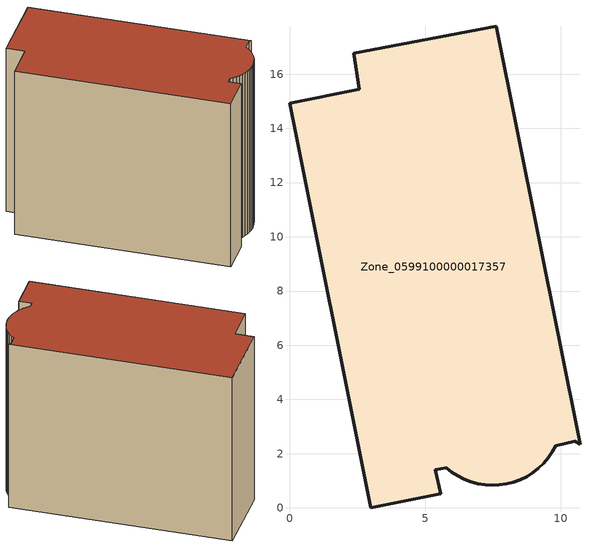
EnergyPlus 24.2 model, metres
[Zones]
Zone_0599100000017357
 floor ground (C_G): 9.18,1.46 8.97,1.3 8.75,1.16 8.51,1.04 8.26,0.95 8,0.88 7.74,0.84 7.47,0.83 7.21,0.85 6.95,0.89 6.69,0.96 6.45,1.06 6.21,1.18 5.99,1.32 5.78,1.49 5.38,1.41 5.57,0.52 2.99,0 0,14.92 2.58,15.45 2.36,16.77 7.63,17.77 10.71,2.35 10.52,2.46 9.82,2.3 9.69,2.07 9.54,1.85 9.37,1.64 z0
 wall outside (C_F): 5.57,0.52 5.38,1.41 5.78,1.49 5.99,1.32 6.21,1.18 6.45,1.06 6.69,0.96 6.95,0.89 7.21,0.85 7.47,0.83 7.74,0.84 8,0.88 8.26,0.95 8.51,1.04 8.75,1.16 8.97,1.3 9.18,1.46 9.37,1.64 9.54,1.85 9.69,2.07 9.82,2.3 10.52,2.46 10.71,2.35 7.63,17.77 2.36,16.77 2.58,15.45 0,14.92 2.99,0 5.57,0.52 z0:13.08
 roof outside (C_R): 8.75,1.16 8.97,1.3 9.18,1.46 9.37,1.64 9.54,1.85 9.69,2.07 9.82,2.3 10.52,2.46 10.71,2.35 7.63,17.77 2.36,16.77 2.58,15.45 0,14.92 2.99,0 5.57,0.52 5.38,1.41 5.78,1.49 5.99,1.32 6.21,1.18 6.45,1.06 6.69,0.96 6.95,0.89 7.21,0.85 7.47,0.83 7.74,0.84 8,0.88 8.26,0.95 8.51,1.04 z13.08
[BUILDING]
Pand.0599100000017357: North Axis=0; Terrain=City; Loads Convergence Tolerance Value=0.04; Temperature Convergence Tolerance Value=0.4; Solar Distribution=FullExterior; Maximum Number of Warmup Days=25; Minimum Number of Warmup Days=1
[Site:Location]
Rotterdam.The.Hague.AP_ZH_NLD Design_Conditions: Latitude=51.96; Longitude=4.45; Time Zone=1; Elevation=-4.5
[SITE:GROUNDTEMPERATURE:BUILDINGSURFACE]
18, 18, 18, 18, 18, 18, 18, 18, 18, 18, 18, 18
[MATERIAL] Thermal Absorptance=0.9; Solar Absorptance=0.7; Visible Absorptance=0.7
Name | Roughness | Thickness | Conductivity | Density | Specific Heat
G.TI.1946 | MediumSmooth | 0.15 | 1 | 540 | 1210
F.TI.1946 | Rough | 0.3 | 0.857143 | 1920 | 840
R.TI.1946 | MediumRough | 0.2 | 0.1 | 1500 | 1000
[CONSTRUCTION]
C_G: G.TI.1946
C_F: F.TI.1946
C_R: R.TI.1946
[ZONE]
Zone_0599100000017357: Type=1; Multiplier=1; Ceiling Height=Autocalculate; Volume=Autocalculate; Floor Area=autocalculate; Part of Total Floor Area=Yes
[ZONEINFILTRATION:DESIGNFLOWRATE]
Infil_Zone_0599100000017357: Zone or ZoneList or Space or SpaceList=Zone_0599100000017357; Schedule=AlwaysOn; Design Flow Rate Calculation Method=Flow/Area; Flow Rate per Floor Area=0.003; Constant Term Coefficient=1; Temperature Term Coefficient=0; Velocity Term Coefficient=0; Velocity Squared Term Coefficient=0
[HVACTEMPLATE:ZONE:IDEALLOADSAIRSYSTEM]
Zone_0599100000017357: Maximum Heating Supply Air Temperature=50; Minimum Cooling Supply Air Temperature=13; Maximum Heating Supply Air Humidity Ratio=0.0156; Minimum Cooling Supply Air Humidity Ratio=0.0077; Heating Limit=NoLimit; Cooling Limit=NoLimit; Dehumidification Control Type=ConstantSensibleHeatRatio; Cooling Sensible Heat Ratio=0.7; Dehumidification Setpoint=60; Humidification Control Type=None; Humidification Setpoint=30; Outdoor Air Method=None; Outdoor Air Flow Rate per Person=0.00944; Outdoor Air Flow Rate per Zone Floor Area=0; Outdoor Air Flow Rate per Zone=0; Demand Controlled Ventilation Type=None; Outdoor Air Economizer Type=NoEconomizer; Heat Recovery Type=None; Sensible Heat Recovery Effectiveness=0.7; Latent Heat Recovery Effectiveness=0.65
[ZONECONTROL:THERMOSTAT]
ThermostatControl_Zone_0599100000017357: Zone or ZoneList=Zone_0599100000017357; Control Type Schedule=DualSetpointControlType; Control 1=Thermostat_Zone_0599100000017357; Temperature Difference Between Cutout And Setpoint=0
[THERMOSTATSETPOINT:DUALSETPOINT]
Thermostat_Zone_0599100000017357: Heating Setpoint Temperature Schedule=HeatingSetpoint_Zone_0599100000017357; Cooling Setpoint Temperature Schedule=CoolingSetpoint_Zone_0599100000017357
[SCHEDULE:COMPACT]
HeatingSetpoint_Zone_0599100000017357: Through: 12/31, For: AllDays, Until: 24:00, 21
CoolingSetpoint_Zone_0599100000017357: Through: 12/31, For: AllDays, Until: 24:00, 24
DualSetpointControlType: Through: 12/31, For: AllDays, Until: 24:00, 4
AlwaysOn: Through: 12/31, For: AllDays, Until: 24:00, 1
